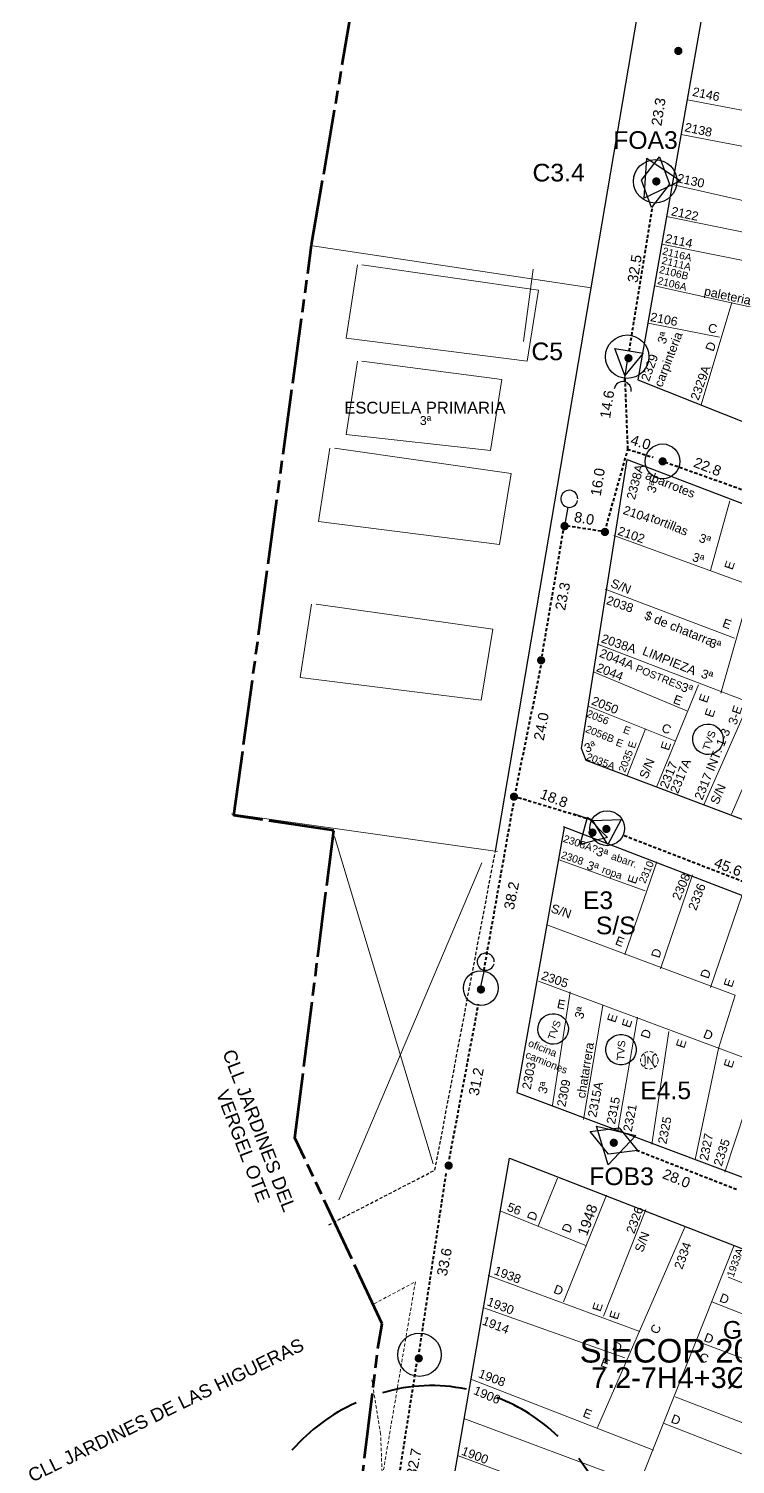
# Model space of a CAD drawing. Header units: millimetres. Extents: x -3867 to 635, y 1591 to 3666.
# Drawn here: x -1765.7 to -1657.3, y 1805.1 to 2025.4 of the extents above; entities that cross this region are included whole.
import ezdxf

# ---------------------------------------------------------------- set-up
doc = ezdxf.new("R2010")
doc.units = ezdxf.units.MM
doc.linetypes.add('TLSIGC_002', pattern=[0.8, 0.5, -0.3])
doc.linetypes.add('TLSIGC_007', pattern=[28, 10, -1, 10, -1, 2, -1, 2, -1])
for name, color, linetype, lineweight in [('CABLE EXISTENTE AEREO SECUNDARIO', 82, 'TLSIGC_002', 40), ('CABLE EXISTENTE SUBTERRANEO PRINCIPAL', 82, 'Continuous', 40), ('CAJA DE DISTRIBUCION EXISTENTE', 92, 'Continuous', 30), ('CAJA DE EMPALMES EXISTENTE SECUNDARIO', 82, 'Continuous', 30), ('CLASIFICACION TIPO COMERCIAL TERCERA', 5, 'Continuous', 9), ('CLASIFICACION TIPO RESIDENCIAL C', 156, 'Continuous', 9), ('CLASIFICACION TIPO RESIDENCIAL D', 5, 'Continuous', 9), ('CLASIFICACION TIPO RESIDENCIAL E', 156, 'Continuous', 9), ('DETALLES DE EDIFICIOS', 160, 'Continuous', 5), ('DISTRITO', 42, 'TLSIGC_007', 60), ('GRANDES BALDIOS', 132, 'Continuous', 15), ('LINEAS TELEFONICAS DE OTRAS OPERTELS', 160, 'TLSIGC_002', 15), ('LOTIFICACION 2003', 252, 'Continuous', 15), ('LOTIFICACION 2003 NO DEFINIDA', 252, 'TLSIGC_002', 15), ('MARCOS CONSTRUCCION', 7, 'Continuous', 30), ('MEDIDAS ENTRE POSTES', 82, 'Continuous', 5), ('NOMBRE DE CALLES', 92, 'TLSIGC_017', 5), ('NUMEROS OFICIALES', 3, 'Continuous', 5), ('PLANIMETRIA 2003', 251, 'Continuous', 30), ('PLANIMETRIA 2003 NO DEFINIDA', 12, 'TLSIGC_002', 30), ('POSTES EXISTENTES SECUNDARIOS', 82, 'Continuous', 30), ('REGISTRO AUXILIAR CENTRAL', 253, 'Continuous', 9), ('RETENIDAS CON ANCLA EXISTENTESSECUNDARIAS', 82, 'Continuous', 30), ('TERMINAL EXISTENTE EN POSTE', 82, 'Continuous', 30)]:
    doc.layers.add(name, color=color, linetype=linetype, lineweight=lineweight)
doc.styles.get("Standard").update_dxf_attribs({"font": 'arial.ttf'})
doc.linetypes.add('TLSIGC_017', pattern='A,0.5,["=",Standard,S=1.6,R=0,X=-0.2,Y=-0.8],0.5', length=1)

msp = doc.modelspace()

# ---------------------------------------------------------------- hatches: boundary and pattern name
at = {"layer": 'POSTES EXISTENTES SECUNDARIOS'}
h = msp.add_hatch(color=256, dxfattribs=at)
edge = h.paths.add_edge_path()
edge.add_arc((-1666.05, 2022.03), 0.638, 0, 360)
h = msp.add_hatch(color=256, dxfattribs=at)
edge = h.paths.add_edge_path()
edge.add_arc((-1669.43, 2001.99), 0.638, 0, 360)
h = msp.add_hatch(color=256, dxfattribs=at)
edge = h.paths.add_edge_path()
edge.add_arc((-1673.7, 1974.86), 0.638, 0, 360)
h = msp.add_hatch(color=256, dxfattribs=at)
edge = h.paths.add_edge_path()
edge.add_arc((-1668.46, 1959.02), 0.638, 0, 360)
h = msp.add_hatch(color=256, dxfattribs=at)
edge = h.paths.add_edge_path()
edge.add_arc((-1683.5, 1949.08), 0.638, 0, 360)
h = msp.add_hatch(color=256, dxfattribs=at)
edge = h.paths.add_edge_path()
edge.add_arc((-1677.31, 1948.18), 0.638, 0, 360)
h = msp.add_hatch(color=256, dxfattribs=at)
edge = h.paths.add_edge_path()
edge.add_arc((-1687.1, 1928.48), 0.638, 0, 360)
h = msp.add_hatch(color=256, dxfattribs=at)
edge = h.paths.add_edge_path()
edge.add_arc((-1691.26, 1907.54), 0.638, 0, 360)
h = msp.add_hatch(color=256, dxfattribs=at)
edge = h.paths.add_edge_path()
edge.add_arc((-1679.22, 1902.03), 0.638, 0, 360)
h = msp.add_hatch(color=256, dxfattribs=at)
edge = h.paths.add_edge_path()
edge.add_arc((-1677.08, 1902.59), 0.638, 0, 360)
h = msp.add_hatch(color=256, dxfattribs=at)
edge = h.paths.add_edge_path()
edge.add_arc((-1696.33, 1877.94), 0.638, 0, 360)
h = msp.add_hatch(color=256, dxfattribs=at)
edge = h.paths.add_edge_path()
edge.add_arc((-1675.95, 1854.41), 0.638, 0, 360)
h = msp.add_hatch(color=256, dxfattribs=at)
edge = h.paths.add_edge_path()
edge.add_arc((-1701.28, 1850.91), 0.638, 0, 360)
h = msp.add_hatch(color=256, dxfattribs=at)
edge = h.paths.add_edge_path()
edge.add_arc((-1705.87, 1821.31), 0.638, 0, 360)

# ---------------------------------------------------------------- linework, layer by layer
at = {"layer": 'CABLE EXISTENTE AEREO SECUNDARIO'}
for p, q in [((-1673.59, 1975.98), (-1669.99, 1998.16)), ((-1673.88, 1960.9), (-1669.92, 1959.65)), ((-1668.87, 1959.2), (-1653.79, 1953.81)), ((-1683.73, 1948.4), (-1687, 1929.15)), ((-1677.88, 1948.29), (-1682.94, 1949.08)), ((-1687.12, 1927.69), (-1691.05, 1908.33)), ((-1695.86, 1880.9), (-1691.28, 1906.75)), ((-1690.61, 1907.42), (-1679.45, 1904.04)), ((-1674.37, 1901.59), (-1642.97, 1889.46)), ((-1701.17, 1851.92), (-1696.7, 1875.73)), ((-1672.47, 1853.28), (-1656.94, 1847.2)), ((-1705.79, 1822.32), (-1701.63, 1849.9)), ((-1710.08, 1795.52), (-1706.14, 1820.74))]:
    msp.add_line(p, q, dxfattribs=at)
msp.add_lwpolyline([(-1677.09, 1949.08), (-1673.78, 1960.9), (-1674.21, 1971.92)], dxfattribs=at)
at = {"layer": 'CABLE EXISTENTE SUBTERRANEO PRINCIPAL'}
for centre, radius, start, end in [((-1703.91, 1791.45), 25.69, 78, 107), ((-1703.96, 1788.64), 28.3, 114, 139), ((-1703.89, 1789.2), 27.96, 46, 69), ((-1703.16, 1789.5), 27.35, 16, 37)]:
    msp.add_arc(centre, radius, start, end, dxfattribs=at)
at = {"layer": 'CAJA DE EMPALMES EXISTENTE SECUNDARIO'}
for centre, radius in [((-1669.59, 2002.01), 3.33), ((-1673.9, 1975.09), 3.33), ((-1668.47, 1959.02), 2.67), ((-1676.98, 1902.69), 2.67), ((-1696.36, 1878.16), 2.67), ((-1705.77, 1821.87), 3.33)]:
    msp.add_circle(centre, radius, dxfattribs=at)
at = {"layer": 'DISTRITO'}
msp.add_lwpolyline([(-1715.53, 1795.05), (-1712.14, 1822.82), (-1711.47, 1826.61), (-1724.87, 1855.19), (-1718.91, 1902.33), (-1734.22, 1904.63), (-1722.3, 1992.28), (-1712.28, 2051.06), (-1711.87, 2053.78), (-1664.73, 2044.97), (-1664.73, 2044.97)], dxfattribs=at)
at = {"layer": 'GRANDES BALDIOS'}
for p, q in [((-1718.79, 1901.45), (-1703.66, 1851.18)), ((-1718.13, 1845.65), (-1696.18, 1897.38))]:
    msp.add_line(p, q, dxfattribs=at)
at = {"layer": 'LINEAS TELEFONICAS DE OTRAS OPERTELS'}
for p, q in [((-1671.39, 1868.11), (-1671.14, 1867.63)), ((-1669.67, 1868), (-1669.94, 1867.69)), ((-1671.39, 1866.13), (-1671.08, 1866.44)), ((-1669.73, 1866.13), (-1669.98, 1866.54))]:
    msp.add_line(p, q, dxfattribs=at)
msp.add_circle((-1670.5, 1867.07), 1.34, dxfattribs=at)
at = {"layer": 'LOTIFICACION 2003'}
for p, q in [((-1664.62, 2014.51), (-1641.71, 2010.13)), ((-1665.64, 2009.19), (-1625.57, 2001.5)), ((-1667.01, 2001.5), (-1628.91, 1992.96)), ((-1667.86, 1996.59), (-1630.46, 1989.01)), ((-1631.92, 1984.95), (-1668.56, 1992.34)), ((-1722.19, 1992.12), (-1679.4, 1985.66)), ((-1689.79, 1977.44), (-1688.33, 1988.51)), ((-1669.71, 1985.99), (-1634.11, 1978.07)), ((-1662.57, 1967.69), (-1657.85, 1983.39)), ((-1659.72, 1978.07), (-1670.69, 1980.22)), ((-1661.13, 1942.28), (-1658.13, 1952.95)), ((-1659.51, 1923.41), (-1651.78, 1950.77)), ((-1654.77, 1939.91), (-1675.96, 1947.62)), ((-1677.27, 1939.42), (-1657.44, 1931.87)), ((-1616.62, 1907.19), (-1678.43, 1930.96)), ((-1678.95, 1926.67), (-1664.74, 1920.71)), ((-1662.95, 1924.71), (-1669.42, 1908.98)), ((-1655.26, 1921.81), (-1662.15, 1906.29)), ((-1666.59, 1916.12), (-1679.87, 1921.46)), ((-1651.21, 1920.45), (-1657.9, 1904.86)), ((-1671.1, 1917.94), (-1673.89, 1910.79)), ((-1693.81, 1899.12), (-1734.6, 1904.9)), ((-1671.15, 1893.09), (-1684.46, 1897.89)), ((-1674.24, 1883.29), (-1669.33, 1897.52)), ((-1668.81, 1881.12), (-1663.86, 1895.57)), ((-1661.12, 1878.26), (-1656.31, 1892.31)), ((-1658.91, 1849.89), (-1646.16, 1888.8)), ((-1647.85, 1864.46), (-1687.5, 1879.2)), ((-1682.66, 1877.58), (-1685.37, 1860.17)), ((-1677.63, 1875.51), (-1680.62, 1857.97)), ((-1672.31, 1873.7), (-1675.31, 1856.28)), ((-1667.5, 1871.49), (-1670.1, 1854.18)), ((-1687.56, 1841.59), (-1684.59, 1848.97)), ((-1683.64, 1829.98), (-1677.05, 1846.35)), ((-1680.13, 1838.57), (-1693.28, 1843.91)), ((-1677.53, 1827.77), (-1671.02, 1844.16)), ((-1678.43, 1810.72), (-1665.03, 1841.43)), ((-1657.48, 1838.7), (-1677.01, 1789.5)), ((-1695.22, 1834.01), (-1671.93, 1825.42)), ((-1658.38, 1833.76), (-1643.76, 1827.98)), ((-1645.25, 1823.86), (-1660.92, 1829.99)), ((-1674.27, 1821.39), (-1696.04, 1829.12)), ((-1648.11, 1818.26), (-1663.23, 1823.97)), ((-1669.84, 1807.2), (-1697.89, 1818.1)), ((-1666.52, 1815.4), (-1651.37, 1809.54)), ((-1698.93, 1812.07), (-1672.44, 1802.13)), ((-1668.23, 1811.33), (-1653.06, 1805.37))]:
    msp.add_line(p, q, dxfattribs=at)
for points in [[(-1714.58, 1989.18), (-1687.49, 1985.31), (-1689.25, 1974.41), (-1717.03, 1977.92), (-1715.28, 1989.18)], [(-1714.58, 1974.41), (-1693.11, 1971.59), (-1694.87, 1960.69), (-1717.03, 1963.14), (-1715.28, 1974.41)], [(-1718.8, 1961.04), (-1691.71, 1957.16), (-1693.47, 1946.27), (-1721.26, 1949.78), (-1719.5, 1961.04)], [(-1721.62, 1937.12), (-1694.52, 1933.24), (-1696.28, 1922.35), (-1724.07, 1925.85), (-1722.31, 1937.12)], [(-1663.47, 1851.84), (-1659.88, 1868.89), (-1657.35, 1877.08), (-1686.06, 1887.81)], [(-1674.01, 1796.53), (-1690.54, 1802.9), (-1699.91, 1806.42)]]:
    msp.add_lwpolyline(points, dxfattribs=at)
at = {"layer": 'LOTIFICACION 2003 NO DEFINIDA'}
msp.add_lwpolyline([(-1712.71, 1829.7), (-1706.39, 1833.07), (-1711.47, 1803.07), (-1711.72, 1809.68), (-1712.99, 1817.56), (-1713.09, 1818)], dxfattribs=at)
at = {"layer": 'MARCOS CONSTRUCCION'}
for centre, major_axis in [((-1661.51, 1916.35), (0.8, 2.2)), ((-1685.26, 1871.89), (0.8, 2.2)), ((-1674.84, 1868.71), (0.24, 2.33))]:
    msp.add_ellipse(centre, major_axis=major_axis, ratio=1, dxfattribs=at)
at = {"layer": 'PLANIMETRIA 2003'}
msp.add_line((-1694.1, 1899.2), (-1669.12, 2046.25), dxfattribs=at)
for points in [[(-1657.42, 2055.9), (-1672.25, 1971.52), (-1641.27, 1959.2), (-1616.83, 2024.92), (-1611.24, 2022.82)], [(-1607.24, 1933.7), (-1622.26, 1891.18), (-1680.19, 1913.11), (-1680.88, 1914.92), (-1673.88, 1959.33), (-1607.24, 1933.83)], [(-1683.56, 1902.8), (-1690.84, 1862.15), (-1638.1, 1842.33), (-1637.18, 1843.12), (-1623.72, 1879.83), (-1683.66, 1902.9)], [(-1701.21, 1798.74), (-1691.95, 1852.05), (-1641.6, 1832.45), (-1662.22, 1783.61), (-1701.21, 1798.74)]]:
    msp.add_lwpolyline(points, dxfattribs=at)
at = {"layer": 'PLANIMETRIA 2003 NO DEFINIDA'}
msp.add_lwpolyline([(-1719.68, 1841.8), (-1703.38, 1850.22), (-1694.11, 1899.2)], dxfattribs=at)
at = {"layer": 'RETENIDAS CON ANCLA EXISTENTESSECUNDARIAS'}
for p, q in [((-1674.38, 1971.24), (-1673.85, 1974.44)), ((-1683, 1951.99), (-1683.57, 1948.8)), ((-1682.11, 1904.95), (-1679.08, 1903.81)), ((-1695.85, 1880.92), (-1696.53, 1877.76))]:
    msp.add_line(p, q, dxfattribs=at)
for centre, start, end in [((-1674.58, 1969.95), 350, 170), ((-1682.78, 1953.27), 0, 349), ((-1683.34, 1905.4), 0, 0), ((-1695.59, 1882.2), 0, 347)]:
    msp.add_arc(centre, 1.31, start, end, dxfattribs=at)
at = {"layer": 'TERMINAL EXISTENTE EN POSTE'}
for points in [[(-1668.95, 2005.75), (-1667.41, 2001.55), (-1670.15, 1998), (-1671.7, 2002.21), (-1668.95, 2005.75), (-1668.95, 2005.75)], [(-1665.73, 2002.08), (-1671.3, 1999.4), (-1670.86, 2005.56), (-1665.73, 2002.08)], [(-1671.42, 1975.61), (-1674.25, 1972.2), (-1675.79, 1976.35), (-1673.6, 1975.98), (-1671.42, 1975.61)], [(-1681.12, 1900.2), (-1679.97, 1904.38), (-1676.92, 1901.3), (-1679.03, 1900.75), (-1681.12, 1900.2)], [(-1679.17, 1903.89), (-1674.84, 1904.05), (-1676.86, 1900.21), (-1678.02, 1902.06), (-1679.17, 1903.89)], [(-1672.33, 1853.21), (-1676.77, 1852.66), (-1679.6, 1856.13), (-1675.15, 1856.69), (-1672.32, 1853.2), (-1672.33, 1853.21)], [(-1672.58, 1855.53), (-1676.81, 1851.03), (-1678.6, 1856.94), (-1675.58, 1856.24), (-1672.58, 1855.53)]]:
    msp.add_lwpolyline(points, dxfattribs=at)

# ---------------------------------------------------------------- texts
at = {"layer": 'CAJA DE DISTRIBUCION EXISTENTE'}
for s, height, p in [('SIECOR 2000', 3.6203, (-1681.18, 1820.67)), ('7.2-7H4+3Ø45', 3.1678, (-1679.43, 1816.77))]:
    msp.add_text(s, height=height, dxfattribs=at).set_placement(p)
at = {"layer": 'CLASIFICACION TIPO COMERCIAL TERCERA'}
for rotation, p in [(70, (-1668.05, 1976.92)), (70, (-1669.66, 1954.03)), (341, (-1663.01, 1946.71)), (341, (-1664.04, 1943.79)), (341, (-1661.44, 1930.61)), (341, (-1662.68, 1925.88)), (341, (-1665.77, 1923.83)), (19, (-1680.2, 1914.27)), (340, (-1678.79, 1898.6)), (340, (-1680.23, 1896.47)), (74, (-1680.7, 1873.32)), (74, (-1686.32, 1861.84))]:
    msp.add_text('3ª', height=1.358, rotation=rotation, dxfattribs=at).set_placement(p)
msp.add_text('3ª', height=1.358, dxfattribs=at).set_placement((-1705.7, 1964.61))
at = {"layer": 'CLASIFICACION TIPO RESIDENCIAL C'}
for rotation, p in [(349, (-1661.59, 1978.89)), (340, (-1668.75, 1917.56)), (65, (-1669.21, 1824.91)), (339, (-1663.01, 1820.98))]:
    msp.add_text('C', height=1.36, rotation=rotation, dxfattribs=at).set_placement(p)
at = {"layer": 'CLASIFICACION TIPO RESIDENCIAL D'}
for rotation, p in [(70, (-1660.67, 1975.78)), (72, (-1668.98, 1882.66)), (72, (-1661.44, 1879.5)), (72, (-1670.57, 1870.28)), (338, (-1662.35, 1870.62)), (69, (-1688.04, 1842.31)), (69, (-1682.71, 1840.45)), (339, (-1685.31, 1831.41)), (339, (-1659.86, 1830.09)), (339, (-1662.24, 1824.01)), (339, (-1676.3, 1822.67)), (339, (-1667.3, 1811.52))]:
    msp.add_text('D', height=1.36, rotation=rotation, dxfattribs=at).set_placement(p)
at = {"layer": 'CLASIFICACION TIPO RESIDENCIAL E'}
for s, height, rotation, p in [('E', 1.36, 72, (-1657.74, 1942.27)), ('E', 1.36, 340, (-1659.41, 1933.66)), ('E', 1.36, 340, (-1666.95, 1921.95)), ('E', 1.36, 71, (-1661.67, 1921.84)), ('E', 1.36, 71, (-1660.77, 1919.59)), ('3-E', 1.358, 71, (-1657.16, 1918.46)), ('E', 1.13, 340, (-1674.62, 1917.4)), ('E', 1.13, 340, (-1675.75, 1915.44)), ('E', 1.13, 73, (-1672.74, 1914.87)), ('E', 1.36, 71, (-1667.53, 1914.51)), ('E', 1.36, 72, (-1672.6, 1894.04)), ('E', 1.36, 339, (-1675.85, 1884.91)), ('E', 1.36, 72, (-1657.84, 1878.16)), ('E', 1.36, 349, (-1684.75, 1875.12)), ('E', 1.36, 72, (-1675.73, 1872.76)), ('E', 1.36, 72, (-1673.48, 1871.96)), ('E', 1.36, 72, (-1665.16, 1868.82)), ('E', 1.36, 72, (-1657.84, 1865.78)), ('E', 1.36, 72, (-1678, 1828.39)), ('E', 1.36, 72, (-1675.4, 1827.16)), ('E', 1.36, 339, (-1678.11, 1820.18)), ('E', 1.36, 339, (-1680.81, 1812.41))]:
    msp.add_text(s, height=height, rotation=rotation, dxfattribs=at).set_placement(p)
at = {"layer": 'DETALLES DE EDIFICIOS'}
for s, height, rotation, p in [('paleteria', 1.358, 348, (-1662.19, 1984.54)), ('carpinteria', 1.3576, 69, (-1668.55, 1970.3)), ('abarrotes', 1.358, 338, (-1671.25, 1956.37)), ('tortillas', 1.358, 338, (-1670.46, 1949.82)), ('$ de chatarra', 1.3576, 338, (-1671.38, 1934.86)), ('LIMPIEZA', 1.358, 338, (-1671.68, 1929.4)), ('POSTRES', 1.131, 338, (-1672.72, 1926.8)), ('oficina', 1.131, 338, (-1689.2, 1869.28)), ('chatarrera', 1.358, 81, (-1680.34, 1861.16)), ('camiones', 1.131, 338, (-1689.61, 1867.5))]:
    msp.add_text(s, height=height, rotation=rotation, dxfattribs=at).set_placement(p)
at = {"layer": 'LINEAS TELEFONICAS DE OTRAS OPERTELS'}
msp.add_text('IN', height=1.131, dxfattribs=at).set_placement((-1671.36, 1866.54))
at = {"layer": 'MARCOS CONSTRUCCION'}
for rotation, p in [(70, (-1661.31, 1914.54)), (70, (-1685.06, 1870.07)), (86, (-1674.38, 1867.02))]:
    msp.add_text('TVS', height=1.131, rotation=rotation, dxfattribs=at).set_placement(p)
at = {"layer": 'MEDIDAS ENTRE POSTES'}
for s, rotation, p in [('23.3', 81, (-1668.65, 2010.43)), ('32.5', 81, (-1672.31, 1986.36)), ('14.6', 81, (-1676.53, 1965.53)), ('4.0', 343, (-1673.52, 1961.64)), ('22.8', 339, (-1663.86, 1958.23)), ('16.0', 81, (-1677.97, 1953.6)), ('8.0', 350, (-1682.14, 1949.76)), ('23.3', 79, (-1683.43, 1936.05)), ('24.0', 79, (-1686.71, 1916.06)), ('18.8', 339, (-1687.41, 1907.35)), ('45.6', 339, (-1660.72, 1896.8)), ('38.2', 79, (-1691.28, 1890.09)), ('31.2', 79, (-1696.7, 1861.54)), ('28.0', 338, (-1668.62, 1849.02)), ('33.6', 79, (-1701.58, 1833.85)), ('32.7', 79, (-1706.26, 1803.08))]:
    msp.add_text(s, height=1.584, rotation=rotation, dxfattribs=at).set_placement(p)
at = {"layer": 'NOMBRE DE CALLES'}
for s, height, rotation, p in [('CLL JARDINES DEL', 2.0364, 291, (-1736.02, 1868.25)), ('VERGEL OTE', 2.036, 291, (-1737.01, 1862.06)), ('CLL JARDINES DE LAS HIGUERAS', 2.0364, 26, (-1765.17, 1802.24))]:
    msp.add_text(s, height=height, rotation=rotation, dxfattribs=at).set_placement(p)
at = {"layer": 'NUMEROS OFICIALES'}
for s, height, rotation, p in [('2146', 1.358, 348, (-1663.99, 2015.16)), ('2138', 1.358, 348, (-1665.17, 2009.7)), ('2130', 1.358, 348, (-1666.34, 2001.89)), ('2122', 1.358, 348, (-1667.24, 1996.81)), ('2114', 1.358, 348, (-1668.15, 1992.64)), ('2111A', 1.131, 346, (-1668.68, 1989.38)), ('2116A', 1.131, 346, (-1668.58, 1990.81)), ('2106B', 1.131, 346, (-1669.08, 1987.97)), ('2106A', 1.131, 346, (-1669.33, 1986.28)), ('2106', 1.358, 349, (-1670.44, 1980.57)), ('2329', 1.358, 70, (-1670.55, 1971.2)), ('2329A', 1.358, 70, (-1662.96, 1968.28)), ('2338A', 1.358, 75, (-1672.72, 1953.04)), ('2104', 1.358, 341, (-1674.64, 1950.99)), ('2102', 1.358, 341, (-1675.47, 1947.79)), ('S/N', 1.358, 338, (-1676.56, 1939.8)), ('2038', 1.358, 341, (-1677.22, 1937.14)), ('2038A', 1.358, 341, (-1677.99, 1931.28)), ('2044A', 1.358, 338, (-1678.29, 1929.07)), ('2044', 1.358, 338, (-1678.75, 1926.86)), ('2050', 1.358, 338, (-1679.5, 1921.75)), ('2056', 1.131, 338, (-1680.24, 1919.87)), ('2056B', 1.131, 338, (-1680.41, 1917.5)), ('2317 INT. 1-3', 1.3576, 68, (-1662.38, 1906.92)), ('2035A', 1.131, 339, (-1680.28, 1913.25)), ('2035', 1.131, 69, (-1674.22, 1911.18)), ('S/N', 1.358, 68, (-1670.83, 1910.16)), ('2317', 1.358, 68, (-1667.7, 1908.67)), ('2317A', 1.358, 68, (-1666.11, 1907.91)), ('S/N', 1.358, 67, (-1659.95, 1906.23)), ('2308A?', 1.131, 341, (-1683.81, 1900.64)), ('2308', 1.131, 341, (-1684.15, 1898.16)), ('abarr.', 1.131, 341, (-1676.47, 1897.94)), ('2310', 1.131, 67, (-1671.13, 1894.13)), ('ropa', 1.131, 340, (-1677.87, 1895.91)), ('2308', 1.358, 67, (-1665.81, 1891.53)), ('2336', 1.358, 69, (-1663.32, 1889.96)), ('S/N', 1.358, 341, (-1685.72, 1889.84)), ('2305', 1.358, 341, (-1687.19, 1879.54)), ('2303', 1.358, 79, (-1688.71, 1862.51)), ('2309', 1.358, 79, (-1683.38, 1859.84)), ('2315A', 1.358, 79, (-1678.64, 1858.23)), ('2315', 1.358, 79, (-1675.77, 1857.17)), ('2321', 1.358, 79, (-1673.21, 1856.03)), ('2325', 1.358, 79, (-1667.88, 1854.13)), ('2327', 1.358, 79, (-1661.5, 1851.57)), ('2335', 1.358, 72, (-1659.4, 1850.71)), ('56', 1.358, 339, (-1692.45, 1844.02)), ('1948', 1.584, 70, (-1680.08, 1839.98)), ('2326', 1.358, 70, (-1672.82, 1840.34)), ('S/N', 1.358, 70, (-1671.51, 1837.48)), ('2334', 1.358, 70, (-1665.46, 1834.87)), ('1933A', 1.131, 70, (-1657.6, 1833.67)), ('1938', 1.358, 339, (-1694.46, 1834.27)), ('1930', 1.358, 339, (-1695.53, 1829.51)), ('1914', 1.358, 339, (-1696.26, 1826.55)), ('1908', 1.358, 339, (-1696.84, 1818.45)), ('1906', 1.358, 337, (-1697.6, 1815.89)), ('1900', 1.358, 339, (-1699.46, 1806.57))]:
    msp.add_text(s, height=height, rotation=rotation, dxfattribs=at).set_placement(p)
at = {"layer": 'REGISTRO AUXILIAR CENTRAL'}
msp.add_text('ESCUELA PRIMARIA', height=1.8102, dxfattribs=at).set_placement((-1717.28, 1966.36))
at = {"layer": 'TERMINAL EXISTENTE EN POSTE'}
for s, p in [('FOA3', (-1676.04, 2006.99)), ('C3.4', (-1688.42, 2001.99)), ('C5', (-1688.59, 1974.55)), ('E3', (-1680.69, 1890.29)), ('S/S', (-1678.7, 1886.42)), ('E4.5', (-1671.89, 1861.1)), ('FOB3', (-1679.71, 1847.91)), ('G5', (-1659.22, 1824.33))]:
    msp.add_text(s, height=2.715, dxfattribs=at).set_placement(p)

doc.saveas('drawing.dxf')
